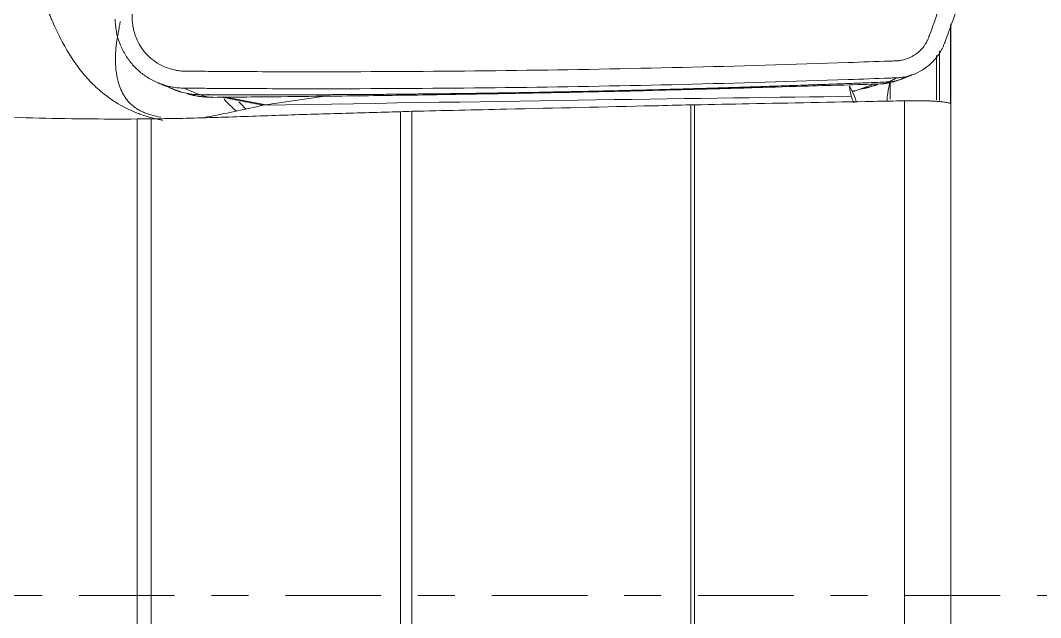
# Model space of a CAD drawing. Header units: millimetres. Extents: x -22 to 222, y -39 to 49.
# Drawn here: x 198.57 to 210.32, y -0.25 to 6.62 of the extents above; entities that cross this region are included whole.
import ezdxf

# ---------------------------------------------------------------- set-up
doc = ezdxf.new("R2010")
doc.units = ezdxf.units.MM
doc.linetypes.add('CENTER', pattern=[47.5, 22, -8.5, 8.5, -8.5])
doc.layers.add('1', color=4, linetype='Continuous')
doc.layers.add('SK4', color=2, linetype='CENTER')

msp = doc.modelspace()

# ---------------------------------------------------------------- linework, layer by layer
at = {"layer": '1', "lineweight": 18}
for p, q in [((209.284, 6.577), (209.284, 5.667)), ((209.285, 5.673), (209.285, 6.563)), ((201.37, 5.642), (202.053, 5.743)), ((209.285, -10.767), (209.285, 5.666))]:
    msp.add_line(p, q, dxfattribs=at)
at = {"layer": '1', "lineweight": 13}
for p, q in [((209.28, 5.673), (209.28, 6.559)), ((209.151, 6.268), (209.151, 5.695)), ((209.119, 5.702), (209.119, 6.213)), ((208.584, 5.921), (208.584, 5.712)), ((206.289, -4.891), (206.289, 5.646)), ((206.334, 5.647), (206.334, -4.88)), ((208.751, -11.252), (208.751, 5.693)), ((202.948, -10.744), (202.948, 5.568)), ((203.078, 5.572), (203.078, -10.796)), ((199.919, -11.422), (199.919, 5.484)), ((200.08, 5.485), (200.08, -11.416))]:
    msp.add_line(p, q, dxfattribs=at)
at = {"layer": '1', "lineweight": 18}
for centre, major_axis, ratio, start_param, end_param in [((209.076, 6.507), (1.293, -2.691), 0.383756, -1.515117, -1.47497), ((209.371, 6.102), (1.228, 0.376), 0.715645, 2.992186, 3.12182), ((203.781, 6.518), (3.857, 1.079), 0.062897, -2.469842, -2.263713), ((86.922, 3.216), (124.576, 2.546), 0.001791, 0.232703, 0.405974)]:
    msp.add_ellipse(centre, major_axis=major_axis, ratio=ratio, start_param=start_param, end_param=end_param, dxfattribs=at)
at = {"layer": '1', "lineweight": 13}
msp.add_ellipse((201.705, 6.616), major_axis=(0.245, 1.226), ratio=0.856106, start_param=2.554745, end_param=2.732144, dxfattribs=at)
at = {"layer": '1', "lineweight": 18}
for points, knots in [([(209.192, 12.256), (209.21, 12.255), (209.245, 12.254), (209.313, 12.244), (209.396, 12.221), (209.488, 12.178), (209.573, 12.12), (209.646, 12.05), (209.706, 11.968), (209.753, 11.877), (209.779, 11.796), (209.792, 11.729), (209.796, 11.69), (209.797, 11.666), (209.798, 11.653), (209.798, 11.638), (209.798, 11.618), (209.799, 11.594), (209.801, 11.496), (209.803, 11.328), (209.805, 11.091), (209.804, 10.855), (209.801, 10.657), (209.797, 10.529), (209.796, 10.475), (209.795, 10.455), (209.795, 10.443), (209.794, 10.433), (209.794, 10.423), (209.793, 10.411), (209.793, 10.396), (209.791, 10.347), (209.788, 10.263), (209.781, 10.105), (209.768, 9.829), (209.751, 9.513), (209.735, 9.207), (209.727, 9.049), (209.722, 8.951), (209.72, 8.902), (209.715, 8.824), (209.705, 8.689), (209.682, 8.496), (209.643, 8.266), (209.591, 8.037), (209.538, 7.849), (209.496, 7.719), (209.471, 7.645), (209.403, 7.459), (209.287, 7.137), (209.15, 6.759), (209.067, 6.528), (209.033, 6.435), (209.027, 6.419), (209.021, 6.404), (209.013, 6.385), (208.991, 6.343), (208.948, 6.283), (208.879, 6.225), (208.822, 6.193), (208.777, 6.175), (208.739, 6.163), (208.703, 6.157), (208.679, 6.154), (208.667, 6.154), (208.654, 6.153), (208.634, 6.152), (208.609, 6.151), (208.43, 6.145), (207.625, 6.116), (206.192, 6.074), (204.283, 6.039), (202.693, 6.027), (201.58, 6.027), (201.023, 6.03), (200.745, 6.032), (200.606, 6.033), (200.537, 6.034), (200.5, 6.034), (200.48, 6.034), (200.467, 6.035), (200.459, 6.035), (200.45, 6.035), (200.436, 6.035), (200.407, 6.038), (200.347, 6.046), (200.264, 6.069), (200.171, 6.112), (200.087, 6.17), (200.014, 6.24), (199.953, 6.322), (199.907, 6.413), (199.88, 6.494), (199.868, 6.561), (199.864, 6.6), (199.862, 6.624), (199.862, 6.637), (199.861, 6.652), (199.861, 6.672), (199.861, 6.696), (199.859, 6.794), (199.856, 6.962), (199.854, 7.199), (199.855, 7.436), (199.859, 7.633), (199.862, 7.761), (199.864, 7.815), (199.865, 7.835), (199.865, 7.847), (199.865, 7.857), (199.866, 7.867), (199.866, 7.879), (199.867, 7.894), (199.868, 7.943), (199.871, 8.027), (199.878, 8.185), (199.892, 8.461), (199.909, 8.777), (199.925, 9.083), (199.933, 9.241), (199.938, 9.339), (199.94, 9.388), (199.944, 9.466), (199.955, 9.601), (199.978, 9.794), (200.017, 10.024), (200.068, 10.253), (200.121, 10.441), (200.163, 10.571), (200.189, 10.645), (200.256, 10.831), (200.372, 11.153), (200.509, 11.531), (200.593, 11.762), (200.626, 11.855), (200.632, 11.871), (200.638, 11.886), (200.646, 11.905), (200.669, 11.948), (200.712, 12.007), (200.78, 12.065), (200.837, 12.097), (200.882, 12.115), (200.921, 12.127), (200.957, 12.133), (200.98, 12.136), (200.992, 12.137), (201.006, 12.137), (201.025, 12.138), (201.05, 12.139), (201.229, 12.145), (202.035, 12.174), (203.467, 12.216), (205.376, 12.251), (206.967, 12.263), (208.08, 12.263), (208.636, 12.26), (208.944, 12.258), (209.103, 12.256), (209.183, 12.256), (209.192, 12.256)], [0, 0, 0, 0, 0.001953, 0.003906, 0.007812, 0.011719, 0.015625, 0.019531, 0.023438, 0.027344, 0.03125, 0.033203, 0.035156, 0.035645, 0.036133, 0.036621, 0.037109, 0.038086, 0.039062, 0.046875, 0.054688, 0.0625, 0.070312, 0.074219, 0.075195, 0.075684, 0.076172, 0.076416, 0.07666, 0.077148, 0.077637, 0.078125, 0.082031, 0.085938, 0.09375, 0.109375, 0.117188, 0.124023, 0.125, 0.126953, 0.128906, 0.132812, 0.140625, 0.148438, 0.15625, 0.164062, 0.167969, 0.169922, 0.171875, 0.1875, 0.203125, 0.210938, 0.211914, 0.212402, 0.212891, 0.213867, 0.214844, 0.21875, 0.222656, 0.225586, 0.226562, 0.228516, 0.230469, 0.230957, 0.231445, 0.231934, 0.232422, 0.233398, 0.234375, 0.25, 0.3125, 0.375, 0.4375, 0.46875, 0.484375, 0.492188, 0.496094, 0.498047, 0.499023, 0.499634, 0.5, 0.500366, 0.500488, 0.500977, 0.501953, 0.503906, 0.507812, 0.511719, 0.515625, 0.519531, 0.523438, 0.527344, 0.53125, 0.533203, 0.535156, 0.535645, 0.536133, 0.536621, 0.537109, 0.538086, 0.539062, 0.546875, 0.554688, 0.5625, 0.570312, 0.574219, 0.575195, 0.575684, 0.576172, 0.576416, 0.57666, 0.577148, 0.577637, 0.578125, 0.582031, 0.585938, 0.59375, 0.609375, 0.617188, 0.624023, 0.625, 0.626953, 0.628906, 0.632812, 0.640625, 0.648438, 0.65625, 0.664062, 0.667969, 0.669922, 0.671875, 0.6875, 0.703125, 0.710938, 0.711914, 0.712402, 0.712891, 0.713867, 0.714844, 0.71875, 0.722656, 0.725586, 0.726562, 0.728516, 0.730469, 0.730957, 0.731445, 0.731934, 0.732422, 0.733398, 0.734375, 0.75, 0.8125, 0.875, 0.9375, 0.96875, 0.984375, 0.992188, 0.999023, 1, 1, 1, 1]), ([(199.919, 5.484), (199.719, 5.483), (199.518, 5.483), (199.117, 5.487), (198.916, 5.49), (198.515, 5.502), (198.315, 5.511), (198.015, 5.527), (197.915, 5.534), (197.716, 5.547), (197.616, 5.555), (197.317, 5.579), (197.118, 5.599), (196.819, 5.631), (196.72, 5.643), (196.521, 5.668), (196.422, 5.681), (195.927, 5.749), (195.534, 5.814), (194.758, 5.964), (194.374, 6.05), (193.614, 6.242), (193.239, 6.348), (192.499, 6.583), (192.133, 6.711), (191.593, 6.92), (191.414, 6.992), (191.149, 7.104), (191.06, 7.143), (190.928, 7.201), (190.885, 7.221), (190.797, 7.26), (190.754, 7.28), (190.365, 7.461), (190.031, 7.63), (189.389, 7.983), (189.081, 8.168), (188.714, 8.407), (188.641, 8.456), (188.498, 8.553), (188.427, 8.602), (188.22, 8.75), (188.087, 8.849), (187.704, 9.146), (187.47, 9.344), (187.154, 9.638), (187.055, 9.736), (186.938, 9.857), (186.915, 9.881), (186.869, 9.928), (186.803, 10), (186.741, 10.069), (186.542, 10.298), (186.41, 10.47), (186.252, 10.708), (186.206, 10.784), (186.156, 10.875), (186.146, 10.892), (186.128, 10.928), (186.119, 10.945), (186.094, 10.996), (186.078, 11.029), (186.038, 11.124), (186.017, 11.183), (185.987, 11.29), (185.969, 11.387), (185.973, 11.465), (185.984, 11.516), (185.989, 11.532), (186.001, 11.56), (186.008, 11.573), (186.034, 11.609), (186.055, 11.627), (186.107, 11.653), (186.138, 11.661), (186.206, 11.667), (186.244, 11.665), (186.307, 11.654), (186.341, 11.647), (186.376, 11.637), (186.4, 11.63), (186.412, 11.626), (186.474, 11.605), (186.527, 11.583), (186.611, 11.544), (186.655, 11.522), (186.708, 11.494), (186.731, 11.481), (186.746, 11.473), (186.754, 11.468), (186.779, 11.455), (186.796, 11.446), (186.834, 11.428), (186.854, 11.418), (186.919, 11.389), (186.966, 11.37), (187.12, 11.31), (187.239, 11.27), (187.39, 11.224), (187.407, 11.219), (187.442, 11.208), (187.459, 11.203), (187.512, 11.188), (187.548, 11.178), (187.658, 11.148), (187.734, 11.128), (187.89, 11.09), (187.971, 11.071), (188.137, 11.035), (188.222, 11.017), (188.397, 10.983), (188.485, 10.967), (188.665, 10.936), (188.756, 10.922), (189.032, 10.88), (189.221, 10.857), (189.51, 10.826), (189.608, 10.817), (189.755, 10.805), (189.805, 10.801), (189.904, 10.794), (189.954, 10.791), (190.202, 10.776), (190.401, 10.768), (190.801, 10.761), (191.001, 10.762), (191.252, 10.768), (191.302, 10.77), (191.403, 10.773), (191.453, 10.775), (191.603, 10.782), (191.702, 10.788), (191.85, 10.798), (191.9, 10.801), (191.973, 10.807), (191.998, 10.809), (192.046, 10.813), (192.071, 10.815), (192.193, 10.826), (192.29, 10.834), (192.582, 10.86), (192.776, 10.877), (193.36, 10.927), (193.748, 10.96), (194.523, 11.026), (194.909, 11.059), (195.682, 11.123), (196.068, 11.155), (196.838, 11.216), (197.223, 11.245), (197.992, 11.302), (198.377, 11.328), (198.955, 11.366), (199.147, 11.378), (199.533, 11.401), (199.726, 11.412), (199.919, 11.422)], [0, 0, 0, 0, 0.015625, 0.015625, 0.03125, 0.03125, 0.046875, 0.046875, 0.054688, 0.054688, 0.0625, 0.0625, 0.078125, 0.078125, 0.085938, 0.085938, 0.09375, 0.09375, 0.125, 0.125, 0.15625, 0.15625, 0.1875, 0.1875, 0.21875, 0.21875, 0.234375, 0.234375, 0.242188, 0.242188, 0.246094, 0.246094, 0.25, 0.25, 0.28125, 0.28125, 0.3125, 0.3125, 0.320313, 0.320313, 0.328125, 0.328125, 0.34375, 0.34375, 0.375, 0.375, 0.390625, 0.390625, 0.394531, 0.394531, 0.398438, 0.40625, 0.40625, 0.4375, 0.4375, 0.453125, 0.453125, 0.457031, 0.457031, 0.460938, 0.460938, 0.46875, 0.46875, 0.484375, 0.484375, 0.5, 0.515625, 0.515625, 0.523438, 0.523438, 0.53125, 0.53125, 0.546875, 0.546875, 0.5625, 0.5625, 0.578125, 0.578125, 0.585938, 0.589844, 0.589844, 0.59375, 0.59375, 0.609375, 0.609375, 0.617188, 0.621094, 0.623047, 0.623047, 0.625, 0.625, 0.628906, 0.628906, 0.632813, 0.632813, 0.640625, 0.640625, 0.65625, 0.65625, 0.658203, 0.658203, 0.660156, 0.660156, 0.664063, 0.664063, 0.671875, 0.671875, 0.679688, 0.679688, 0.6875, 0.6875, 0.695313, 0.695313, 0.703125, 0.703125, 0.71875, 0.71875, 0.726563, 0.726563, 0.730469, 0.730469, 0.734375, 0.734375, 0.75, 0.75, 0.765625, 0.765625, 0.769531, 0.769531, 0.773438, 0.773438, 0.78125, 0.78125, 0.785156, 0.785156, 0.787109, 0.787109, 0.789063, 0.789063, 0.796875, 0.796875, 0.8125, 0.8125, 0.84375, 0.84375, 0.875, 0.875, 0.90625, 0.90625, 0.9375, 0.9375, 0.96875, 0.96875, 0.984375, 0.984375, 1, 1, 1, 1]), ([(198.791, 7.679), (198.782, 7.606), (198.771, 7.461), (198.777, 7.246), (198.796, 7.104), (198.813, 7.016), (198.817, 6.998), (198.824, 6.963), (198.837, 6.91), (198.861, 6.824), (198.884, 6.757), (198.902, 6.707), (198.909, 6.691), (198.922, 6.658), (198.929, 6.641), (198.95, 6.593), (198.964, 6.561), (198.994, 6.497), (199.009, 6.466), (199.04, 6.404), (199.056, 6.373), (199.089, 6.313), (199.14, 6.224), (199.195, 6.141), (199.273, 6.035), (199.315, 5.985), (199.381, 5.913), (199.404, 5.89), (199.45, 5.845), (199.475, 5.823), (199.6, 5.717), (199.71, 5.647), (199.861, 5.576), (199.892, 5.563), (199.94, 5.544), (199.956, 5.538), (199.988, 5.527), (200.005, 5.522), (200.083, 5.497), (200.146, 5.481), (200.211, 5.468)], [0, 0, 0, 0, 0.071735, 0.143469, 0.215204, 0.215204, 0.233138, 0.233138, 0.251072, 0.286939, 0.322806, 0.322806, 0.34074, 0.34074, 0.358674, 0.358674, 0.394541, 0.394541, 0.430408, 0.430408, 0.466276, 0.466276, 0.502143, 0.573878, 0.573878, 0.645613, 0.645613, 0.68148, 0.68148, 0.717347, 0.717347, 0.860817, 0.860817, 0.896684, 0.896684, 0.914618, 0.914618, 0.932552, 0.932552, 1, 1, 1, 1]), ([(209.214, 6.364), (209.215, 6.367), (209.22, 6.379), (209.251, 6.464), (209.337, 6.702), (209.472, 7.078), (209.583, 7.383), (209.64, 7.542), (209.642, 7.548)], [0, 0, 0, 0, 0.005761, 0.02963, 0.220574, 0.602463, 0.984351, 1, 1, 1, 1]), ([(199.665, 6.631), (199.665, 6.629), (199.665, 6.622), (199.665, 6.609), (199.667, 6.575), (199.673, 6.525), (199.689, 6.437), (199.724, 6.331), (199.785, 6.213), (199.864, 6.106), (199.96, 6.014), (200.071, 5.939), (200.192, 5.883), (200.301, 5.854), (200.379, 5.843), (200.418, 5.84), (200.436, 5.839), (200.448, 5.839), (200.453, 5.839), (200.457, 5.839), (200.458, 5.839)], [0, 0, 0, 0, 0.003978, 0.017435, 0.030892, 0.084721, 0.138549, 0.246206, 0.353863, 0.46152, 0.569177, 0.676834, 0.784491, 0.892148, 0.945976, 0.97289, 0.986347, 0.989712, 0.999804, 1, 1, 1, 1]), ([(199.7, 6.473), (199.692, 6.433), (199.686, 6.394), (199.676, 6.316), (199.672, 6.278), (199.666, 6.167), (199.669, 6.097), (199.68, 6.013), (199.682, 5.996), (199.688, 5.964), (199.692, 5.948), (199.703, 5.902), (199.712, 5.872), (199.734, 5.816), (199.747, 5.789), (199.769, 5.75), (199.777, 5.737), (199.794, 5.713), (199.803, 5.701), (199.832, 5.667), (199.854, 5.646), (199.886, 5.622), (199.892, 5.617), (199.906, 5.607), (199.913, 5.603), (199.935, 5.589), (199.95, 5.581), (199.983, 5.565), (200, 5.557), (200.028, 5.547), (200.038, 5.544), (200.057, 5.537), (200.066, 5.534), (200.113, 5.52), (200.152, 5.512), (200.191, 5.505)], [0, 0, 0, 0, 0.083773, 0.083773, 0.167546, 0.167546, 0.335093, 0.335093, 0.376979, 0.376979, 0.418866, 0.418866, 0.502639, 0.502639, 0.586412, 0.586412, 0.628299, 0.628299, 0.670185, 0.670185, 0.753958, 0.753958, 0.774902, 0.774902, 0.795845, 0.795845, 0.837731, 0.837731, 0.879618, 0.879618, 0.900561, 0.900561, 0.921505, 0.921505, 1, 1, 1, 1]), ([(208.66, 5.958), (208.663, 5.958), (208.673, 5.958), (208.689, 5.959), (208.725, 5.963), (208.778, 5.973), (208.836, 5.99), (208.903, 6.017), (208.989, 6.064), (209.091, 6.152), (209.157, 6.242), (209.19, 6.306), (209.202, 6.333), (209.21, 6.354), (209.213, 6.362), (209.214, 6.364)], [0, 0, 0, 0, 0.016625, 0.04151, 0.066394, 0.165933, 0.265472, 0.315242, 0.46455, 0.663628, 0.862705, 0.912475, 0.962244, 0.987129, 1, 1, 1, 1]), ([(200.64, 5.763), (200.706, 5.763), (200.837, 5.762), (201.034, 5.762), (201.23, 5.762), (201.427, 5.762), (201.624, 5.762), (201.821, 5.762), (202.019, 5.763), (202.216, 5.764), (202.413, 5.765), (202.611, 5.766), (202.808, 5.768), (203.006, 5.77), (203.204, 5.772), (203.401, 5.774), (203.599, 5.776), (203.797, 5.779), (203.995, 5.782), (204.193, 5.785), (204.391, 5.788), (204.59, 5.792), (204.788, 5.796), (204.986, 5.8), (205.185, 5.804), (205.383, 5.808), (205.582, 5.813), (205.78, 5.818), (205.979, 5.823), (206.178, 5.829), (206.377, 5.834), (206.576, 5.84), (206.775, 5.846), (206.974, 5.852), (207.173, 5.859), (207.373, 5.866), (207.572, 5.872), (207.771, 5.88), (207.971, 5.887), (208.17, 5.895), (208.37, 5.902), (208.503, 5.908), (208.57, 5.911)], [0, 0, 0, 0, 0.024821, 0.049651, 0.07449, 0.099338, 0.124195, 0.149062, 0.173938, 0.198823, 0.223717, 0.248621, 0.273533, 0.298455, 0.323386, 0.348326, 0.373276, 0.398234, 0.423202, 0.448179, 0.473165, 0.498161, 0.523165, 0.548179, 0.573202, 0.598234, 0.623276, 0.648326, 0.673386, 0.698455, 0.723533, 0.748621, 0.773717, 0.798823, 0.823938, 0.849062, 0.874195, 0.899338, 0.92449, 0.949651, 0.974821, 1, 1, 1, 1]), ([(200.791, 5.733), (201.052, 5.735), (201.526, 5.74), (202.164, 5.747), (202.671, 5.753), (203.11, 5.759), (203.545, 5.766), (204.025, 5.774), (204.552, 5.783), (205.079, 5.794), (205.568, 5.805), (205.985, 5.816), (206.341, 5.825), (206.685, 5.834), (207.113, 5.847), (207.718, 5.865), (208.194, 5.879), (208.469, 5.887)], [0, 0, 0, 0, 0.103063, 0.187081, 0.25165, 0.302992, 0.359486, 0.422242, 0.491235, 0.565816, 0.628113, 0.682363, 0.728521, 0.766574, 0.815955, 0.894072, 1, 1, 1, 1]), ([(200.949, 5.835), (201.104, 5.834), (201.576, 5.832), (202.686, 5.831), (204.278, 5.843), (206.19, 5.878), (207.626, 5.92), (208.429, 5.949), (208.61, 5.956), (208.634, 5.957), (208.65, 5.957), (208.658, 5.958), (208.66, 5.958)], [0, 0, 0, 0, 0.060095, 0.184039, 0.431927, 0.679815, 0.927702, 0.989674, 0.993547, 0.997421, 0.999357, 1, 1, 1, 1]), ([(208.57, 5.911), (208.556, 5.904), (208.534, 5.897), (208.506, 5.891), (208.488, 5.888), (208.475, 5.887), (208.469, 5.887), (208.467, 5.887)], [0, 0, 0, 0, 0.414593, 0.621889, 0.829186, 0.932834, 1, 1, 1, 1]), ([(208.584, 5.921), (208.572, 5.874), (208.563, 5.827), (208.553, 5.75), (208.551, 5.72), (208.549, 5.689)], [0, 0, 0, 0, 0.605865, 0.605865, 1, 1, 1, 1]), ([(208.72, 5.946), (208.711, 5.942), (208.688, 5.933), (208.652, 5.922), (208.611, 5.914), (208.584, 5.911), (208.57, 5.911)], [0, 0, 0, 0, 0.196466, 0.464311, 0.732155, 1, 1, 1, 1]), ([(200.458, 5.839), (200.462, 5.839), (200.472, 5.839), (200.492, 5.838), (200.527, 5.838), (200.597, 5.838), (200.736, 5.836), (200.86, 5.836), (200.945, 5.835), (200.949, 5.835)], [0, 0, 0, 0, 0.022318, 0.060249, 0.120939, 0.242318, 0.485078, 0.970596, 1, 1, 1, 1]), ([(200.64, 5.763), (200.663, 5.754), (200.71, 5.739), (200.761, 5.733), (200.789, 5.733), (200.793, 5.733)], [0, 0, 0, 0, 0.456739, 0.913479, 1, 1, 1, 1]), ([(208.172, 5.755), (208.176, 5.741), (208.181, 5.727), (208.189, 5.702), (208.192, 5.692), (208.196, 5.682)], [0, 0, 0, 0, 0.587375, 0.587375, 1, 1, 1, 1]), ([(201.173, 5.597), (201.145, 5.623), (201.117, 5.651), (201.09, 5.681), (201.09, 5.682), (201.089, 5.683)], [0, 0, 0, 0, 0.978611, 0.978611, 1, 1, 1, 1]), ([(206.289, 5.646), (206.148, 5.643), (206.006, 5.639), (205.3, 5.623), (204.734, 5.61), (203.805, 5.589), (203.441, 5.58), (203.078, 5.572)], [0, 0, 0, 0, 0.132062, 0.132062, 0.66031, 0.66031, 1, 1, 1, 1]), ([(208.751, 5.693), (208.631, 5.691), (208.512, 5.689), (207.915, 5.677), (207.437, 5.668), (206.751, 5.655), (206.543, 5.651), (206.334, 5.647)], [0, 0, 0, 0, 0.148212, 0.148212, 0.741059, 0.741059, 1, 1, 1, 1]), ([(208.139, 5.744), (208.141, 5.737), (208.143, 5.73), (208.148, 5.717), (208.15, 5.711), (208.157, 5.693), (208.162, 5.681), (208.166, 5.671), (208.166, 5.669)], [0, 0, 0, 0, 0.22027, 0.22027, 0.440539, 0.440539, 0.881079, 1, 1, 1, 1]), ([(209.284, 5.654), (209.285, 5.657), (209.283, 5.66), (209.275, 5.664), (209.271, 5.666), (209.263, 5.669), (209.257, 5.67), (209.24, 5.674), (209.225, 5.677), (209.198, 5.68), (209.188, 5.681), (209.172, 5.683), (209.167, 5.683), (209.155, 5.684), (209.15, 5.685), (209.12, 5.687), (209.093, 5.689), (209.049, 5.691), (209.034, 5.691), (209.002, 5.692), (208.986, 5.693), (208.936, 5.694), (208.901, 5.694), (208.846, 5.694), (208.827, 5.694), (208.789, 5.694), (208.77, 5.694), (208.751, 5.693)], [0, 0, 0, 0, 0.125, 0.125, 0.1875, 0.1875, 0.25, 0.25, 0.375, 0.375, 0.4375, 0.4375, 0.46875, 0.46875, 0.5, 0.5, 0.625, 0.625, 0.6875, 0.6875, 0.75, 0.75, 0.875, 0.875, 0.9375, 0.9375, 1, 1, 1, 1]), ([(202.948, 5.568), (202.709, 5.561), (202.47, 5.554), (202.111, 5.544), (201.992, 5.541), (201.753, 5.533), (201.633, 5.529), (201.275, 5.517), (201.036, 5.508), (200.678, 5.498), (200.558, 5.494), (200.379, 5.49), (200.319, 5.489), (200.2, 5.487), (200.14, 5.486), (200.08, 5.485)], [0, 0, 0, 0, 0.25, 0.25, 0.375, 0.375, 0.5, 0.5, 0.75, 0.75, 0.875, 0.875, 0.9375, 0.9375, 1, 1, 1, 1])]:
    msp.add_open_spline(points, degree=3, knots=knots, dxfattribs=at)
for points, degree in [([(199.724, 6.606), (199.717, 6.561), (199.709, 6.517), (199.7, 6.473)], 3), ([(208.714, 5.944), (208.778, 5.97), (208.844, 5.994)], 2), ([(200.158, 5.9), (200.254, 5.861), (200.35, 5.821)], 2), ([(208.185, 5.808), (208.256, 5.834), (208.328, 5.86), (208.399, 5.887)], 3), ([(208.245, 5.829), (208.348, 5.846), (208.442, 5.883)], 2), ([(208.475, 5.887), (208.563, 5.894), (208.65, 5.921)], 2), ([(208.655, 5.922), (208.667, 5.926), (208.679, 5.931)], 2), ([(200.35, 5.821), (200.39, 5.805), (200.429, 5.792)], 2), ([(200.489, 5.774), (200.637, 5.733), (200.788, 5.733)], 2), ([(200.729, 5.766), (200.758, 5.76)], 1), ([(208.149, 5.8), (208.161, 5.801), (208.173, 5.803), (208.185, 5.808)], 3), ([(200.894, 5.734), (201.37, 5.642)], 1), ([(206.334, 5.647), (206.319, 5.647), (206.304, 5.646), (206.289, 5.646)], 3), ([(200.805, 5.523), (200.771, 5.516), (200.738, 5.51), (200.704, 5.505)], 3), ([(203.078, 5.572), (203.034, 5.571), (202.991, 5.57), (202.948, 5.568)], 3), ([(199.919, 5.484), (199.973, 5.484), (200.027, 5.485), (200.08, 5.485)], 3)]:
    msp.add_open_spline(points, degree=degree, dxfattribs=at)
at = {"layer": '1', "lineweight": 13}
for points, knots in [([(208.57, 5.911), (208.585, 5.919), (208.615, 5.934), (208.645, 5.95), (208.66, 5.958)], [0, 0, 0, 0, 0.50122, 1, 1, 1, 1]), ([(200.346, 5.823), (200.368, 5.814), (200.414, 5.797), (200.486, 5.778), (200.562, 5.766), (200.614, 5.763), (200.64, 5.763)], [0, 0, 0, 0, 0.232786, 0.488524, 0.744262, 1, 1, 1, 1])]:
    msp.add_open_spline(points, degree=3, knots=knots, dxfattribs=at)
for points in [[(200.64, 5.763), (200.579, 5.788), (200.518, 5.813), (200.458, 5.839)], [(208.146, 5.805), (208.159, 5.806), (208.172, 5.807), (208.185, 5.808)], [(200.918, 5.74), (201.079, 5.709), (201.24, 5.678), (201.401, 5.647)]]:
    msp.add_open_spline(points, degree=3, dxfattribs=at)
at = {"layer": 'SK4', "lineweight": 18, "ltscale": 0.05}
msp.add_line((-5, 0), (215, 0), dxfattribs=at)

doc.saveas('drawing.dxf')
